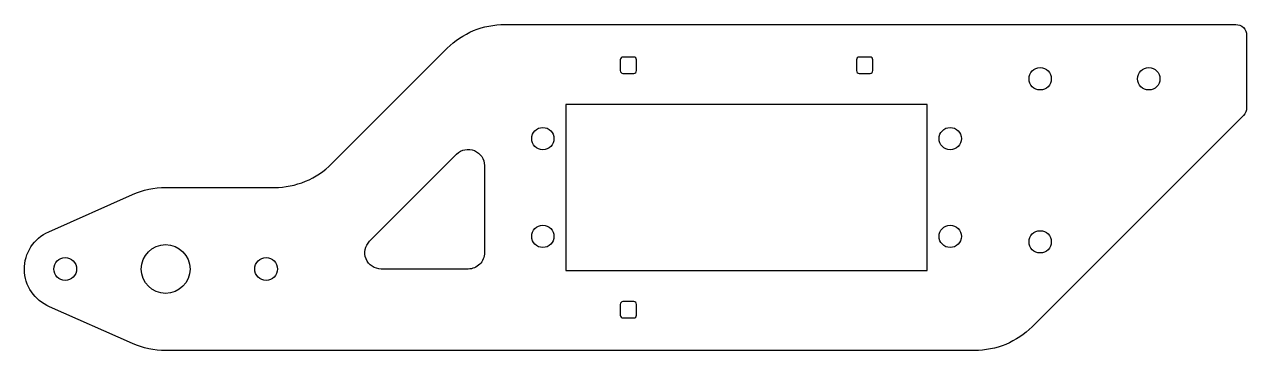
# Model space of a CAD drawing. Header units: millimetres. Extents: x -256 to -31, y -30 to 30.
import ezdxf

# ---------------------------------------------------------------- set-up
doc = ezdxf.new("R2010")
doc.units = ezdxf.units.MM
doc.layers.get('0').update_dxf_attribs({"linetype": 'CONTINUOUS'})

msp = doc.modelspace()

# ---------------------------------------------------------------- linework, layer by layer
for points in [[(-31, 14.69, -0.198912), (-31.59, 13.27), (-70.46, -25.61, -0.198912), (-81.07, -30), (-230, -30, -0.104768), (-236.08, -28.71), (-251.38, -21.93, -0.658887), (-251.54, -8.14), (-236.08, -1.29, -0.104736), (-230, 0), (-210, 0, 0.198912), (-199.39, 4.39), (-178.18, 25.61, -0.198912), (-167.57, 30), (-33, 30, -0.414214), (-31, 28)], [(-143.81, 24), (-145.81, 24, 0.414214), (-146.31, 23.5), (-146.31, 21.5, 0.414214), (-145.81, 21), (-143.81, 21, 0.414214), (-143.31, 21.5), (-143.31, 23.5, 0.414214)], [(-99.81, 21.5), (-99.81, 23.5, 0.414214), (-100.31, 24), (-102.31, 24, 0.414214), (-102.81, 23.5), (-102.81, 21.5, 0.414214), (-102.31, 21), (-100.31, 21, 0.414214)], [(-190.33, -15, -0.668179), (-192.45, -9.88), (-176.43, 6.14, -0.668179), (-171.31, 4.02), (-171.31, -12, -0.414214), (-174.31, -15)], [(-143.31, -23.5), (-143.31, -21.5, 0.414214), (-143.81, -21), (-145.81, -21, 0.414214), (-146.31, -21.5), (-146.31, -23.5, 0.414214), (-145.81, -24), (-143.81, -24, 0.414214)]]:
    msp.add_lwpolyline(points, format="xyb", close=True)
msp.add_lwpolyline([(-156.31, -15.25), (-89.81, -15.25), (-89.81, 15.25), (-156.31, 15.25)], close=True)
for centre, radius in [((-69, 20), 2.05), ((-49, 20), 2.05), ((-160.56, 9), 2.05), ((-85.56, 9), 2.05), ((-160.56, -9), 2.05), ((-85.56, -9), 2.05), ((-69, -10), 2.05), ((-230, -15), 4.5), ((-248.5, -15), 2.1), ((-211.5, -15), 2.1)]:
    msp.add_circle(centre, radius)

doc.saveas('drawing.dxf')
